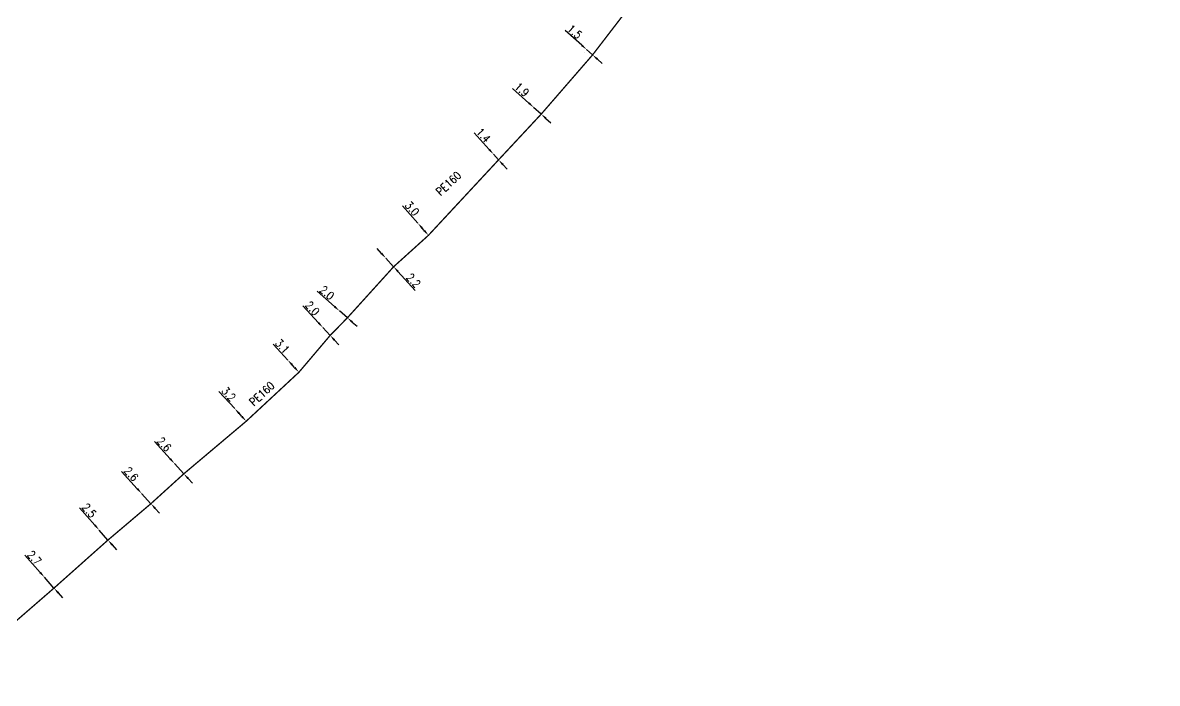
# Model space of a CAD drawing. Header units: millimetres. Extents: x 105164 to 106000, y 138000 to 138912.
# Drawn here: x 105787.5 to 106000.1, y 138670 to 138793.8 of the extents above; entities that cross this region are included whole.
import ezdxf

# ---------------------------------------------------------------- set-up
doc = ezdxf.new("R2010")
doc.units = ezdxf.units.MM
doc.layers.get('DEFPOINTS').update_dxf_attribs({"linetype": 'CONTINUOUS'})
doc.layers.add('G_120', color=4, linetype='CONTINUOUS')
doc.styles.get("Standard").update_dxf_attribs({"font": 'romans.shx', "width": 0.85})
doc.linetypes.add('G_TYPB_PE', pattern='A,5,-0.3,["o",Standard,S=1.5,R=0,X=0,Y=-0.5],-1.65', length=6.95)
doc.dimstyles.get("Standard").update_dxf_attribs({"dimtxt": 1.5, "dimasz": 1.2, "dimexe": 0.625, "dimexo": 0.625, "dimgap": 0.25, "dimtad": 1, "dimdec": 1, "dimzin": 0, "dimdsep": 46, "dimtxsty": 'Standard', "dimcen": -0.5, "dimadec": 0, "dimazin": 0, "dimtfac": 1, "dimtdec": 1, "dimtmove": 0, "dimatfit": 3, "dimfxl": 1, "dimtolj": 1, "dimtzin": 0, "dimarcsym": 0})

# ---------------------------------------------------------------- blocks, each defined once
blk = doc.blocks.new('*D86')
at = {"layer": 'DEFPOINTS', "color": 0, "linetype": 'Continuous'}
for p in [(105791.58, 138689.92), (105793.37, 138687.89), (105793.37, 138687.89)]:
    blk.add_point(p, dxfattribs=at)
at = {"layer": 'G_120', "color": 0, "linetype": 'Continuous', "lineweight": -2}
for p, q in [((105790.79, 138690.81), (105787.89, 138694.09)), ((105793.37, 138687.89), (105791.58, 138689.92)), ((105794.17, 138686.99), (105794.96, 138686.09))]:
    blk.add_line(p, q, dxfattribs=at)
at = {"layer": 'G_120', "color": 0, "linetype": 'Continuous'}
for points in [[(105790.94, 138690.95), (105790.64, 138690.68), (105791.58, 138689.92)], [(105794.32, 138687.12), (105794.02, 138686.86), (105793.37, 138687.89)]]:
    blk.add_solid(points, dxfattribs=at)
at = {"layer": 'G_120', "color": 0, "linetype": 'Continuous', "insert": (105789.69, 138693.56), "char_height": 1.5, "attachment_point": 5, "rotation": 311.4946}
blk.add_mtext('\\A1;2.7', dxfattribs=at)
blk = doc.blocks.new('*D87')
at = {"layer": 'DEFPOINTS', "color": 0, "linetype": 'Continuous'}
for p in [(105809.78, 138705.63), (105811.53, 138703.71), (105811.53, 138703.71)]:
    blk.add_point(p, dxfattribs=at)
at = {"layer": 'G_120', "color": 0, "linetype": 'Continuous', "lineweight": -2}
for p, q in [((105808.98, 138706.52), (105806.04, 138709.76)), ((105811.53, 138703.71), (105809.78, 138705.63)), ((105812.34, 138702.82), (105813.14, 138701.93))]:
    blk.add_line(p, q, dxfattribs=at)
at = {"layer": 'G_120', "color": 0, "linetype": 'Continuous'}
for points in [[(105809.13, 138706.66), (105808.83, 138706.39), (105809.78, 138705.63)], [(105812.48, 138702.96), (105812.19, 138702.69), (105811.53, 138703.71)]]:
    blk.add_solid(points, dxfattribs=at)
at = {"layer": 'G_120', "color": 0, "linetype": 'Continuous', "insert": (105807.85, 138709.26), "char_height": 1.5, "attachment_point": 5, "rotation": 312.213}
blk.add_mtext('\\A1;2.6', dxfattribs=at)
blk = doc.blocks.new('*D88')
at = {"layer": 'DEFPOINTS', "color": 0, "linetype": 'Continuous'}
for p in [(105815.96, 138711.23), (105817.7, 138709.31), (105817.7, 138709.31)]:
    blk.add_point(p, dxfattribs=at)
at = {"layer": 'G_120', "color": 0, "linetype": 'Continuous', "lineweight": -2}
for p, q in [((105815.15, 138712.12), (105812.21, 138715.35)), ((105817.7, 138709.31), (105815.96, 138711.23)), ((105818.51, 138708.42), (105819.31, 138707.53))]:
    blk.add_line(p, q, dxfattribs=at)
at = {"layer": 'G_120', "color": 0, "linetype": 'Continuous'}
for points in [[(105815.3, 138712.25), (105815, 138711.98), (105815.96, 138711.23)], [(105818.66, 138708.55), (105818.36, 138708.28), (105817.7, 138709.31)]]:
    blk.add_solid(points, dxfattribs=at)
at = {"layer": 'G_120', "color": 0, "linetype": 'Continuous', "insert": (105814.02, 138714.85), "char_height": 1.5, "attachment_point": 5, "rotation": 312.2461}
blk.add_mtext('\\A1;2.6', dxfattribs=at)
blk = doc.blocks.new('*D89')
at = {"layer": 'DEFPOINTS', "color": 0, "linetype": 'Continuous'}
for p in [(105827.24, 138721.52), (105829.39, 138719.16), (105829.39, 138719.16)]:
    blk.add_point(p, dxfattribs=at)
at = {"layer": 'G_120', "color": 0, "linetype": 'Continuous', "lineweight": -2}
for p, q in [((105827.24, 138721.52), (105824.29, 138724.75)), ((105828.59, 138720.05), (105828.05, 138720.64)), ((105829.86, 138719.58), (105829.86, 138719.58))]:
    blk.add_line(p, q, dxfattribs=at)
at = {"layer": 'G_120', "color": 0, "linetype": 'Continuous'}
for points in [[(105828.19, 138720.77), (105827.9, 138720.5), (105827.24, 138721.52)], [(105828.73, 138720.18), (105828.44, 138719.91), (105829.39, 138719.16)]]:
    blk.add_solid(points, dxfattribs=at)
at = {"layer": 'G_120', "color": 0, "linetype": 'Continuous', "insert": (105826.1, 138724.26), "char_height": 1.5, "attachment_point": 5, "rotation": 312.3732}
blk.add_mtext('\\A1;3.2', dxfattribs=at)
blk = doc.blocks.new('*D90')
at = {"layer": 'DEFPOINTS', "color": 0, "linetype": 'Continuous'}
for p in [(105837.18, 138730.62), (105839.27, 138728.34), (105839.27, 138728.34)]:
    blk.add_point(p, dxfattribs=at)
at = {"layer": 'G_120', "color": 0, "linetype": 'Continuous', "lineweight": -2}
for p, q in [((105837.18, 138730.62), (105834.46, 138733.57)), ((105838.46, 138729.22), (105837.99, 138729.74))]:
    blk.add_line(p, q, dxfattribs=at)
at = {"layer": 'G_120', "color": 0, "linetype": 'Continuous'}
for points in [[(105838.14, 138729.87), (105837.84, 138729.6), (105837.18, 138730.62)], [(105838.61, 138729.36), (105838.31, 138729.09), (105839.27, 138728.34)]]:
    blk.add_solid(points, dxfattribs=at)
at = {"layer": 'G_120', "color": 0, "linetype": 'Continuous', "insert": (105836.15, 138733.21), "char_height": 1.5, "attachment_point": 5, "rotation": 312.6265}
blk.add_mtext('\\A1;3.1', dxfattribs=at)
blk = doc.blocks.new('*D91')
at = {"layer": 'DEFPOINTS', "color": 0, "linetype": 'Continuous'}
for p in [(105843.76, 138736.71), (105845.12, 138735.24), (105845.12, 138735.24)]:
    blk.add_point(p, dxfattribs=at)
at = {"layer": 'G_120', "color": 0, "linetype": 'Continuous', "lineweight": -2}
for p, q in [((105842.95, 138737.59), (105839.98, 138740.81)), ((105843.3, 138736.29), (105843.3, 138736.29)), ((105845.12, 138735.24), (105843.76, 138736.71)), ((105844.66, 138734.82), (105844.66, 138734.82)), ((105845.93, 138734.36), (105846.75, 138733.48))]:
    blk.add_line(p, q, dxfattribs=at)
at = {"layer": 'G_120', "color": 0, "linetype": 'Continuous'}
for points in [[(105843.09, 138737.73), (105842.8, 138737.46), (105843.76, 138736.71)], [(105846.08, 138734.5), (105845.78, 138734.23), (105845.12, 138735.24)]]:
    blk.add_solid(points, dxfattribs=at)
at = {"layer": 'G_120', "color": 0, "linetype": 'Continuous', "insert": (105841.79, 138740.32), "char_height": 1.5, "attachment_point": 5, "rotation": 312.7191}
blk.add_mtext('\\A1;2.0', dxfattribs=at)
blk = doc.blocks.new('*D92')
at = {"layer": 'DEFPOINTS', "color": 0, "linetype": 'Continuous'}
for p in [(105846.85, 138739.85), (105848.35, 138738.54), (105848.35, 138738.54)]:
    blk.add_point(p, dxfattribs=at)
at = {"layer": 'G_120', "color": 0, "linetype": 'Continuous', "lineweight": -2}
for p, q in [((105845.95, 138740.64), (105842.67, 138743.53)), ((105848.35, 138738.54), (105846.85, 138739.85)), ((105849.26, 138737.75), (105850.16, 138736.95))]:
    blk.add_line(p, q, dxfattribs=at)
at = {"layer": 'G_120', "color": 0, "linetype": 'Continuous'}
for points in [[(105846.08, 138740.79), (105845.82, 138740.49), (105846.85, 138739.85)], [(105849.39, 138737.9), (105849.12, 138737.6), (105848.35, 138738.54)]]:
    blk.add_solid(points, dxfattribs=at)
at = {"layer": 'G_120', "color": 0, "linetype": 'Continuous', "insert": (105844.52, 138743.23), "char_height": 1.5, "attachment_point": 5, "rotation": 318.738}
blk.add_mtext('\\A1;2.0', dxfattribs=at)
blk = doc.blocks.new('*D93')
at = {"layer": 'DEFPOINTS', "color": 0, "linetype": 'Continuous'}
for p in [(105855.54, 138749.73), (105857.02, 138748.11), (105857.02, 138748.11)]:
    blk.add_point(p, dxfattribs=at)
at = {"layer": 'G_120', "color": 0, "linetype": 'Continuous', "lineweight": -2}
for p, q in [((105854.73, 138750.61), (105853.92, 138751.5)), ((105855.54, 138749.73), (105857.02, 138748.11)), ((105857.83, 138747.22), (105861.06, 138743.68))]:
    blk.add_line(p, q, dxfattribs=at)
at = {"layer": 'G_120', "color": 0, "linetype": 'Continuous'}
for points in [[(105854.88, 138750.75), (105854.59, 138750.48), (105855.54, 138749.73)], [(105857.98, 138747.35), (105857.68, 138747.09), (105857.02, 138748.11)]]:
    blk.add_solid(points, dxfattribs=at)
at = {"layer": 'G_120', "color": 0, "linetype": 'Continuous', "insert": (105860.73, 138745.53), "char_height": 1.5, "attachment_point": 5, "rotation": 312.3976}
blk.add_mtext('\\A1;2.2', dxfattribs=at)
blk = doc.blocks.new('*D94')
at = {"layer": 'DEFPOINTS', "color": 0, "linetype": 'Continuous'}
for p in [(105801.83, 138698.77), (105803.48, 138696.89), (105803.48, 138696.89)]:
    blk.add_point(p, dxfattribs=at)
at = {"layer": 'G_120', "color": 0, "linetype": 'Continuous', "lineweight": -2}
for p, q in [((105801.04, 138699.68), (105798.16, 138702.96)), ((105803.48, 138696.89), (105801.83, 138698.77)), ((105804.27, 138695.99), (105805.06, 138695.09))]:
    blk.add_line(p, q, dxfattribs=at)
at = {"layer": 'G_120', "color": 0, "linetype": 'Continuous'}
for points in [[(105801.19, 138699.81), (105800.89, 138699.55), (105801.83, 138698.77)], [(105804.42, 138696.12), (105804.12, 138695.86), (105803.48, 138696.89)]]:
    blk.add_solid(points, dxfattribs=at)
at = {"layer": 'G_120', "color": 0, "linetype": 'Continuous', "insert": (105799.96, 138702.43), "char_height": 1.5, "attachment_point": 5, "rotation": 311.2326}
blk.add_mtext('\\A1;2.5', dxfattribs=at)
blk = doc.blocks.new('*D95')
at = {"layer": 'DEFPOINTS', "color": 0, "linetype": 'Continuous'}
for p in [(105861.57, 138756.26), (105863.54, 138754), (105863.54, 138754)]:
    blk.add_point(p, dxfattribs=at)
at = {"layer": 'G_120', "color": 0, "linetype": 'Continuous', "lineweight": -2}
for p, q in [((105861.57, 138756.26), (105858.69, 138759.55)), ((105862.75, 138754.91), (105862.36, 138755.36))]:
    blk.add_line(p, q, dxfattribs=at)
at = {"layer": 'G_120', "color": 0, "linetype": 'Continuous'}
for points in [[(105862.51, 138755.49), (105862.21, 138755.22), (105861.57, 138756.26)], [(105862.9, 138755.04), (105862.6, 138754.77), (105863.54, 138754)]]:
    blk.add_solid(points, dxfattribs=at)
at = {"layer": 'G_120', "color": 0, "linetype": 'Continuous', "insert": (105860.48, 138759.01), "char_height": 1.5, "attachment_point": 5, "rotation": 311.1691}
blk.add_mtext('\\A1;3.0', dxfattribs=at)
blk = doc.blocks.new('*D3')
at = {"layer": 'DEFPOINTS', "color": 0, "linetype": 'Continuous'}
for p in [(105875.74, 138769.18), (105876.68, 138768.14), (105876.68, 138768.14)]:
    blk.add_point(p, dxfattribs=at)
at = {"layer": 'G_120', "color": 0, "linetype": 'Continuous', "lineweight": -2}
for p, q in [((105874.93, 138770.07), (105872.08, 138773.22)), ((105876.68, 138768.14), (105875.74, 138769.18)), ((105877.48, 138767.26), (105878.29, 138766.37))]:
    blk.add_line(p, q, dxfattribs=at)
at = {"layer": 'G_120', "color": 0, "linetype": 'Continuous'}
for points in [[(105875.08, 138770.2), (105874.78, 138769.94), (105875.74, 138769.18)], [(105877.63, 138767.39), (105877.34, 138767.12), (105876.68, 138768.14)]]:
    blk.add_solid(points, dxfattribs=at)
at = {"layer": 'G_120', "color": 0, "linetype": 'Continuous', "insert": (105873.84, 138772.76), "char_height": 1.5, "attachment_point": 5, "rotation": 312.2139}
blk.add_mtext('\\A1;1.4', dxfattribs=at)
blk = doc.blocks.new('*D4')
at = {"layer": 'DEFPOINTS', "color": 0, "linetype": 'Continuous'}
for p in [(105883.25, 138777.98), (105884.67, 138776.71), (105884.67, 138776.71)]:
    blk.add_point(p, dxfattribs=at)
at = {"layer": 'G_120', "color": 0, "linetype": 'Continuous', "lineweight": -2}
for p, q in [((105882.36, 138778.78), (105879.29, 138781.54)), ((105884.67, 138776.71), (105883.25, 138777.98)), ((105885.56, 138775.9), (105886.45, 138775.1))]:
    blk.add_line(p, q, dxfattribs=at)
at = {"layer": 'G_120', "color": 0, "linetype": 'Continuous'}
for points in [[(105882.5, 138778.93), (105882.23, 138778.63), (105883.25, 138777.98)], [(105885.69, 138776.05), (105885.42, 138775.76), (105884.67, 138776.71)]]:
    blk.add_solid(points, dxfattribs=at)
at = {"layer": 'G_120', "color": 0, "linetype": 'Continuous', "insert": (105881.05, 138781.31), "char_height": 1.5, "attachment_point": 5, "rotation": 318.0187}
blk.add_mtext('\\A1;1.9', dxfattribs=at)
blk = doc.blocks.new('*D5')
at = {"layer": 'DEFPOINTS', "color": 0, "linetype": 'Continuous'}
for p in [(105893.18, 138788.81), (105894.3, 138787.81), (105894.3, 138787.81)]:
    blk.add_point(p, dxfattribs=at)
at = {"layer": 'G_120', "color": 0, "linetype": 'Continuous', "lineweight": -2}
for p, q in [((105892.29, 138789.61), (105889.16, 138792.39)), ((105894.3, 138787.81), (105893.18, 138788.81)), ((105892.77, 138788.34), (105892.77, 138788.34)), ((105895.2, 138787.01), (105896.09, 138786.21))]:
    blk.add_line(p, q, dxfattribs=at)
at = {"layer": 'G_120', "color": 0, "linetype": 'Continuous'}
for points in [[(105892.42, 138789.75), (105892.15, 138789.46), (105893.18, 138788.81)], [(105895.33, 138787.16), (105895.06, 138786.86), (105894.3, 138787.81)]]:
    blk.add_solid(points, dxfattribs=at)
at = {"layer": 'G_120', "color": 0, "linetype": 'Continuous', "insert": (105890.94, 138792.15), "char_height": 1.5, "attachment_point": 5, "rotation": 318.2581}
blk.add_mtext('\\A1;1.5', dxfattribs=at)

msp = doc.modelspace()

# ---------------------------------------------------------------- linework, layer by layer
at = {"layer": 'G_120', "linetype": 'G_TYPB_PE', "const_width": 0.25, "flags": 128}
msp.add_lwpolyline([(106000, 138904.48), (105997.43, 138902.59), (105989.2, 138896.37), (105981.95, 138891.13), (105979.3, 138889.17), (105974.18, 138885.53), (105955.3, 138869.52), (105947.76, 138863.77), (105942.25, 138859.5), (105942, 138859.35), (105941.64, 138858.68), (105926.89, 138830.79), (105923.21, 138825.82), (105923.59, 138825.51), (105922.52, 138824.09), (105920.33, 138821.19), (105909.75, 138806.97), (105907.8, 138803.52), (105906.07, 138803.12), (105894.3, 138787.81), (105884.67, 138776.71), (105876.68, 138768.14), (105863.54, 138754), (105857.02, 138748.11), (105848.35, 138738.54), (105845.12, 138735.24), (105839.27, 138728.34), (105829.39, 138719.16), (105817.7, 138709.31), (105811.53, 138703.71), (105803.48, 138696.89), (105793.37, 138687.89), (105785.53, 138681.09), (105777.32, 138673.8), (105760.04, 138659.07), (105743.49, 138644.71), (105734.08, 138636.98), (105708.67, 138615.12), (105698.39, 138606.13), (105683.9, 138594.56), (105673.72, 138586.58), (105646.84, 138565.71), (105618.78, 138544.92), (105582.79, 138519.37), (105573.54, 138513.28), (105557.13, 138502.99), (105525.48, 138482.42), (105493.63, 138461.72), (105461.96, 138441.03), (105418.2, 138412.67), (105410.56, 138408.5), (105406.43, 138405.72, -0.052888), (105399.79, 138399.47), (105380.29, 138386.72), (105379.77, 138386.38), (105379.64, 138386.31), (105379.52, 138386.23), (105379.39, 138386.15), (105379.27, 138386.07), (105379.24, 138386.06), (105378.6, 138385.65), (105377.98, 138385.23), (105377.35, 138384.82), (105376.72, 138384.41), (105376.1, 138383.99), (105375.48, 138383.57), (105374.85, 138383.15), (105374.24, 138382.73), (105373.61, 138382.31), (105372.99, 138381.88), (105372.38, 138381.46), (105371.76, 138381.02), (105371.15, 138380.6), (105370.74, 138380.31), (105368.59, 138380.93), (105365.17, 138378.47, 0.023096), (105336.48, 138356.03), (105329.23, 138349.81), (105318.76, 138340.54), (105314.54, 138336.33), (105303.07, 138325.1), (105290.55, 138310.7), (105285.47, 138304.42), (105277.21, 138293.37), (105262.09, 138271.51), (105255.59, 138260.08), (105251.49, 138253.15), (105248.57, 138247.48), (105246.43, 138243.33), (105244.48, 138237.64), (105243.68, 138236.09), (105241.51, 138231.91), (105229.63, 138205.89), (105219.45, 138175.76), (105207.1, 138136.42), (105207.1, 138136.42), (105206.73, 138134.33), (105206.19, 138131.2), (105198.15, 138103.43), (105193.45, 138085.14), (105188.92, 138070.63), (105187.01, 138068.8), (105184.97, 138063.05), (105176.87, 138040.22), (105174.95, 138035.45), (105174.09, 138030.87), (105164.38, 138000)], format="xyb", dxfattribs=at)

# ---------------------------------------------------------------- texts
at = {"layer": 'G_120', "linetype": 'Continuous', "width": 0.85}
for p in [(105865.81, 138761.31), (105830.83, 138721.91)]:
    msp.add_text('PE160', height=1.5, rotation=42.9186, dxfattribs=at).set_placement(p)

# ---------------------------------------------------------------- dimensions: what is measured, and where the dimension line sits
at = {"layer": 'G_120', "linetype": 'Continuous'}
for base, p1, p2, angle, picture, middle in [((105894.3, 138787.81), (105893.18, 138788.81), (105894.3, 138787.81), 318.2581, '*D5', (105890.28, 138791.4)), ((105884.67, 138776.71), (105883.25, 138777.98), (105884.67, 138776.71), 318.0187, '*D4', (105880.38, 138780.56)), ((105876.68, 138768.14), (105875.74, 138769.18), (105876.68, 138768.14), 312.2139, '*D3', (105873.1, 138772.09)), ((105863.54, 138754), (105861.57, 138756.26), (105863.54, 138754), 311.1691, '*D95', (105859.73, 138758.36)), ((105857.02, 138748.11), (105855.54, 138749.73), (105857.02, 138748.11), 312.3976, '*D93', (105859.99, 138744.85)), ((105848.35, 138738.54), (105846.85, 138739.85), (105848.35, 138738.54), 318.738, '*D92', (105843.86, 138742.48)), ((105845.12, 138735.24), (105843.76, 138736.71), (105845.12, 138735.24), 312.7191, '*D91', (105841.06, 138739.64)), ((105839.27, 138728.34), (105837.18, 138730.62), (105839.27, 138728.34), 312.6265, '*D90', (105835.41, 138732.53)), ((105829.39, 138719.16), (105827.24, 138721.52), (105829.39, 138719.16), 312.3732, '*D89', (105825.36, 138723.58)), ((105817.7, 138709.31), (105815.96, 138711.23), (105817.7, 138709.31), 312.2461, '*D88', (105813.28, 138714.18)), ((105811.53, 138703.71), (105809.78, 138705.63), (105811.53, 138703.71), 312.213, '*D87', (105807.11, 138708.59)), ((105803.48, 138696.89), (105801.83, 138698.77), (105803.48, 138696.89), 131.2326, '*D94', (105799.2, 138701.77)), ((105793.37, 138687.89), (105791.58, 138689.92), (105793.37, 138687.89), 311.4946, '*D86', (105788.94, 138692.9))]:
    dim = msp.add_linear_dim(base=base, p1=p1, p2=p2, angle=angle, dimstyle='Standard', dxfattribs=at)
    dim.commit()
    dim.dimension.update_dxf_attribs({"geometry": picture, "text_midpoint": middle, "dimtype": 160})

doc.saveas('drawing.dxf')
